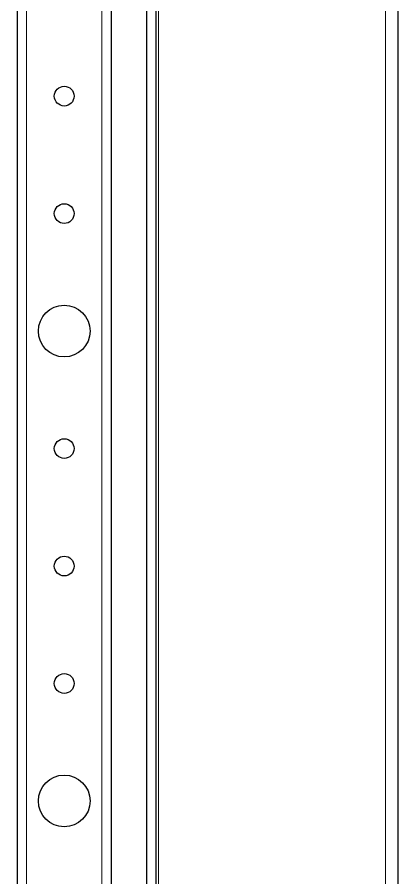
# Model space of a CAD drawing. Header units: millimetres. Extents: x -421 to 2398, y -1229 to 1219.
# Drawn here: x 47.1 to 128.1, y -542.3 to -359.2 of the extents above; entities that cross this region are included whole.
import ezdxf

# ---------------------------------------------------------------- set-up
doc = ezdxf.new("R2010")
doc.units = ezdxf.units.MM

msp = doc.modelspace()

# ---------------------------------------------------------------- linework, layer by layer
at = {"color": 7, "linetype": 'Continuous', "lineweight": 25}
for p, q in [((74.64, 415.55), (74.64, -667.45)), ((76.64, 415.55), (76.64, -667.45)), ((128.14, 405.84), (128.14, -657.74)), ((47.14, 391.55), (47.14, -643.45)), ((67.14, 391.55), (67.14, -643.45))]:
    msp.add_line(p, q, dxfattribs=at)
at = {"color": 8, "linetype": 'Continuous', "lineweight": 18}
for p, q in [((77.24, -667.45), (77.24, 415.55)), ((125.54, 401.33), (125.54, -653.23)), ((49.14, 391.55), (49.14, -643.45)), ((65.14, 391.55), (65.14, -643.45))]:
    msp.add_line(p, q, dxfattribs=at)
at = {"color": 7, "linetype": 'Continuous', "lineweight": 25}
for centre, radius in [((57.14, -375.95), 2.1), ((57.14, -400.95), 2.1), ((57.14, -425.95), 5.5), ((57.14, -450.95), 2.1), ((57.14, -475.95), 2.1), ((57.14, -500.95), 2.1), ((57.14, -525.95), 5.5)]:
    msp.add_circle(centre, radius, dxfattribs=at)

doc.saveas('drawing.dxf')
